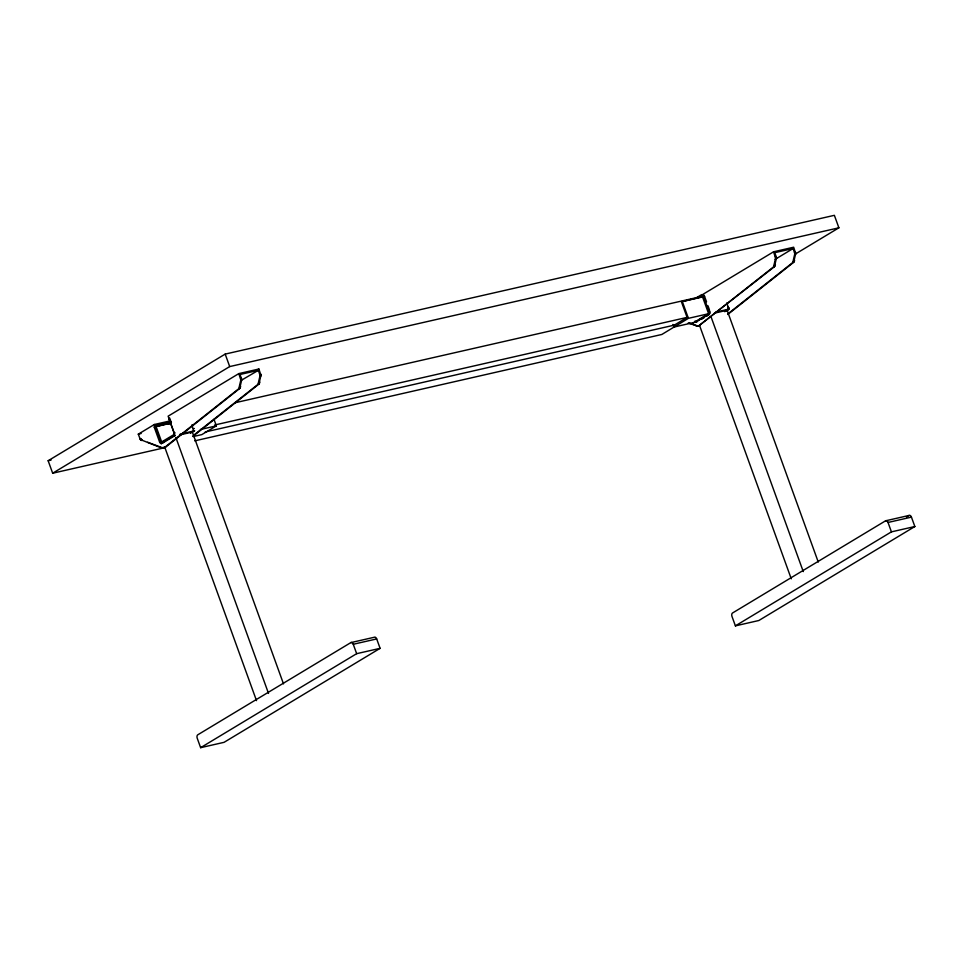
<?xml version="1.0" encoding="UTF-8"?>
<svg xmlns="http://www.w3.org/2000/svg" width="963" height="963" viewBox="0 0 963 963"><rect width="100%" height="100%" fill="white"/><g stroke="black" fill="none" stroke-linecap="round" stroke-linejoin="round"><path stroke-width="1.44" d="M170.114 420.903L154.321 424.502L138.287 434.157L140.333 439.537L161.351 447.879L164.649 447.398L238.8 388.703L240.846 379.928L238.8 373.608L258.903 369.022L260.949 375.353L258.903 384.129L192.997 436.299M193.274 435.565L258.012 384.333L260.058 375.558L258.409 370.298L240.088 374.475L241.737 379.723L239.691 388.498L165.54 447.193L162.241 447.675L147.616 442.258M728.04 313.757L792.766 262.526L794.812 253.751L793.163 248.49L774.842 252.667L776.491 257.915L774.445 266.691L698.392 326.144L773.554 266.895L775.6 258.12L773.554 251.8L793.668 247.214L795.703 253.546L793.656 262.321L727.751 314.492M170.451 422.962L154.176 427.018L159.569 441.921L160.941 443.486L174.291 435.445L174.243 433.085L168.128 416.185L238.8 373.608M728.209 306.896L728.257 309.255L724.706 311.699M171.101 421.842L155.597 425.369L155.043 426.501L154.321 424.502M190.554 433.218L193.503 431.063L192.022 424.755M194.394 430.858L192.961 431.761M694.913 321.136L696.466 321.582L709.045 313.637M165.431 447.542L52.664 473.218L48.15 460.735L225.186 354.095L834.367 215.327L838.893 227.81L795.269 254.088M52.664 473.218L229.7 366.578L838.893 227.81M155.067 426.814L155.982 426.26L155.597 425.369M256.339 370.574L258.903 369.022M168.982 424.165L171.45 422.685M258.409 370.298L240.798 380.602M155.982 426.26L161.664 441.945L174.532 434.193L168.862 418.508M162.326 443.221L174.833 435.697L173.749 436.143M213.979 419.29L216.35 425.851L201.833 434.602L193.154 436.576M674.22 325.181L687.088 317.429L681.419 301.756L703.929 296.327M695.575 298.289L701.714 294.594L708.599 313.637L692.65 323.255M773.554 251.8L702.882 294.377L709.237 312.518L710.128 312.313L709.887 311.073M775.167 259.336L793.163 248.49M710.104 313.384L688.401 318.332L661.858 334.462L194.719 440.861M696.466 321.582L709.394 314.131L708.503 314.335M701.666 319.198L704.073 317.754M706.469 316.309L708.864 314.865M725.404 311.218L728.919 309.099L726.776 302.948M350.833 642.61L197.8 734.793A2.769 1.697 77.2 0 0 197.234 738.26L200.629 747.673L224.066 742.329L380.096 648.34L376.689 638.938A2.769 1.697 77.2 0 0 374.258 637.265L350.833 642.61A2.769 1.697 77.2 0 1 353.252 644.271L356.659 653.672L200.629 747.673M885.587 520.802L732.554 612.986A2.769 1.697 77.2 0 0 731.988 616.452L735.395 625.866L758.82 620.521L914.85 526.532L911.443 517.131A2.769 1.697 77.2 0 0 909.012 515.458L885.587 520.802A2.769 1.697 77.2 0 1 888.018 522.464L891.425 531.865L735.395 625.866M906.448 517.011L909.012 515.458M240.581 378.519L241.472 378.315M259.793 374.15L260.684 373.945M775.335 256.712L776.226 256.507M794.547 252.342L795.438 252.137M240.774 379.217L241.665 379.013M259.986 374.848L260.877 374.643M775.528 257.41L776.419 257.205M794.74 253.04L795.631 252.836M240.846 379.928L241.737 379.723M260.058 375.558L260.949 375.353M775.6 258.12L776.491 257.915M794.812 253.751L795.703 253.546M260.01 376.232L260.913 376.027M775.552 258.794L776.455 258.59M794.776 254.425L795.667 254.22M239.799 386.753L240.69 386.548M259.011 382.371L259.902 382.167M774.553 264.945L775.444 264.741M793.765 260.564L794.656 260.359M239.582 387.559L240.473 387.355M258.794 383.178L259.685 382.973M774.336 265.74L775.227 265.547M793.548 261.37L794.439 261.166M239.245 388.221L240.136 388.017M258.457 383.84L259.348 383.635M773.999 266.414L774.89 266.209M793.211 262.032L794.102 261.828M238.8 388.703L239.691 388.498M258.012 384.333L258.903 384.129M773.554 266.895L774.445 266.691M792.766 262.526L793.656 262.321M235.092 402.751L702.352 296.315M681.419 301.756L704.567 296.484M154.176 427.018L170.644 423.239M138.287 434.157L141.152 433.506M139.948 438.755L140.839 438.55L142.295 440.296L141.405 440.488M140.333 439.537L141.224 439.333M48.15 460.735L51.075 460.073M140.839 440.139L141.73 439.935M174.243 433.085L175.134 432.881M193.455 428.716L194.345 428.511M214.617 425.02L687.738 317.248M728.449 308.136L729.34 307.931M174.291 435.445L175.182 435.24M180.177 434.096L194.646 430.798M200.436 429.486L216.35 425.851M715.894 312.072L728.919 309.099M727.715 309.954L728.606 309.749M179.575 434.975L192.347 432.062L283.495 683.862M714.329 313.168L727.113 310.255L818.261 562.055M159.569 441.921L162.603 443.185L160.941 443.486M161.664 441.945L164.553 441.283M205.215 431.978L674.341 325.121M160.159 442.944L161.05 442.751M697.031 321.798L673.883 327.071L672.932 324.447M161.351 447.879L162.241 447.675M696.105 326.072L698.163 326.108L688.124 323.123M164.649 447.398L165.54 447.193M699.403 325.59L700.294 325.386M353.252 644.271L376.689 638.938M888.018 522.464L911.443 517.131M356.659 653.672L380.096 648.34M891.425 531.865L914.85 526.532M697.272 326.313L699.282 325.939M696.586 321.473L697.356 321.377M689.014 322.918L696.995 325.867M704.158 295.244L706.553 301.84M707.986 305.801L709.418 309.761M711.091 316.971L803.262 571.589M699.607 325.614L791.261 578.823M682.225 301.275L688.401 318.332M225.186 354.095L229.7 366.578M169.669 418.026L171.185 422.227M175.82 437.358L268.508 693.408M164.842 447.422L256.507 700.631M155.151 426.765L161.327 443.835"/></g></svg>
